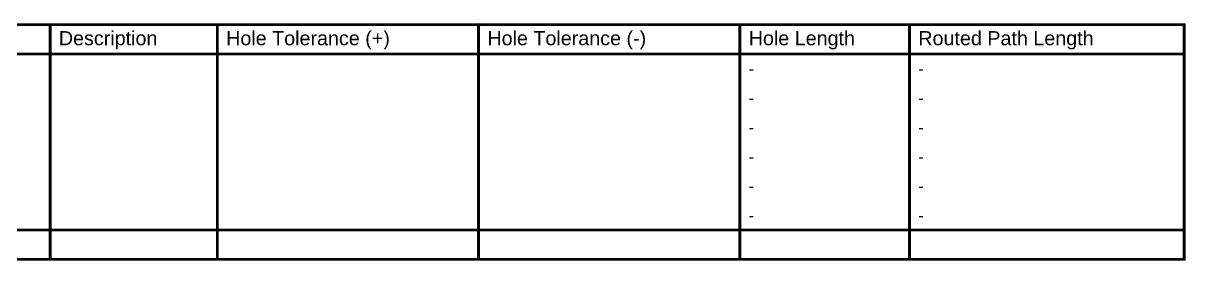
# Model space of a CAD drawing. Header units: inches. Extents: x 0 to 333, y -2 to 66.
# Drawn here: x 182.1 to 332.9, y 34.8 to 65.7 of the extents above; entities that cross this region are included whole.
import ezdxf

# ---------------------------------------------------------------- set-up
doc = ezdxf.new("R2010")
doc.units = ezdxf.units.IN
doc.layers.add('Drill Drawing', color=1, linetype='Continuous')
doc.styles.add('Arial', font='', dxfattribs={"height": 0.2})
doc.styles.get('Arial').set_extended_font_data('Arial')

msp = doc.modelspace()

# ---------------------------------------------------------------- linework, layer by layer
at = {"layer": 'Drill Drawing', "const_width": 0.381}
for points in [[(1.84, 65.47), (332.66, 65.47)], [(185.61, 34.99), (185.61, 65.47)], [(207.3, 34.99), (207.3, 65.47)], [(241.17, 34.99), (241.17, 65.47)], [(275.04, 34.99), (275.04, 65.47)], [(297.03, 34.99), (297.03, 65.47)], [(332.66, 34.99), (332.66, 65.47)], [(1.84, 61.66), (332.66, 61.66)], [(1.84, 38.8), (332.66, 38.8)], [(1.84, 34.99), (332.66, 34.99)]]:
    msp.add_lwpolyline(points, dxfattribs=at)
at = {"layer": 'Drill Drawing', "const_width": 0.191}
for points in [[(185.52, 65.47, 1), (185.71, 65.47, 1)], [(207.2, 65.47, 1), (207.39, 65.47, 1)], [(241.07, 65.47, 1), (241.27, 65.47, 1)], [(274.95, 65.47, 1), (275.14, 65.47, 1)], [(296.94, 65.47, 1), (297.13, 65.47, 1)], [(332.56, 65.47, 1), (332.76, 65.47, 1)], [(332.56, 65.47, 1), (332.76, 65.47, 1)], [(332.56, 61.66, 1), (332.76, 61.66, 1)], [(332.56, 38.8, 1), (332.76, 38.8, 1)], [(185.52, 34.99, 1), (185.71, 34.99, 1)], [(207.2, 34.99, 1), (207.39, 34.99, 1)], [(241.07, 34.99, 1), (241.27, 34.99, 1)], [(274.95, 34.99, 1), (275.14, 34.99, 1)], [(296.94, 34.99, 1), (297.13, 34.99, 1)], [(332.56, 34.99, 1), (332.76, 34.99, 1)], [(332.56, 34.99, 1), (332.76, 34.99, 1)]]:
    msp.add_lwpolyline(points, format="xyb", close=True, dxfattribs=at)

# ---------------------------------------------------------------- texts
at = {"layer": 'Drill Drawing', "style": 'Arial'}
for s, height, p in [('Description', 1.8288, (186.75, 62.8)), ('Hole Tolerance (+)', 1.8288, (208.44, 62.8)), ('Hole Tolerance (-)', 1.8288, (242.31, 62.8)), ('Hole Length', 1.8288, (276.19, 62.8)), ('Routed Path Length', 1.8288, (298.18, 62.8)), ('-', 1.52, (276.19, 58.99)), ('-', 1.52, (298.18, 58.99)), ('-', 1.52, (276.19, 55.18)), ('-', 1.52, (298.18, 55.18)), ('-', 1.52, (276.19, 51.37)), ('-', 1.52, (298.18, 51.37)), ('-', 1.52, (276.19, 47.56)), ('-', 1.52, (298.18, 47.56)), ('-', 1.52, (276.19, 43.75)), ('-', 1.52, (298.18, 43.75)), ('-', 1.52, (276.19, 39.94)), ('-', 1.52, (298.18, 39.94))]:
    msp.add_text(s, height=height, dxfattribs=at).set_placement(p)

doc.saveas('drawing.dxf')
